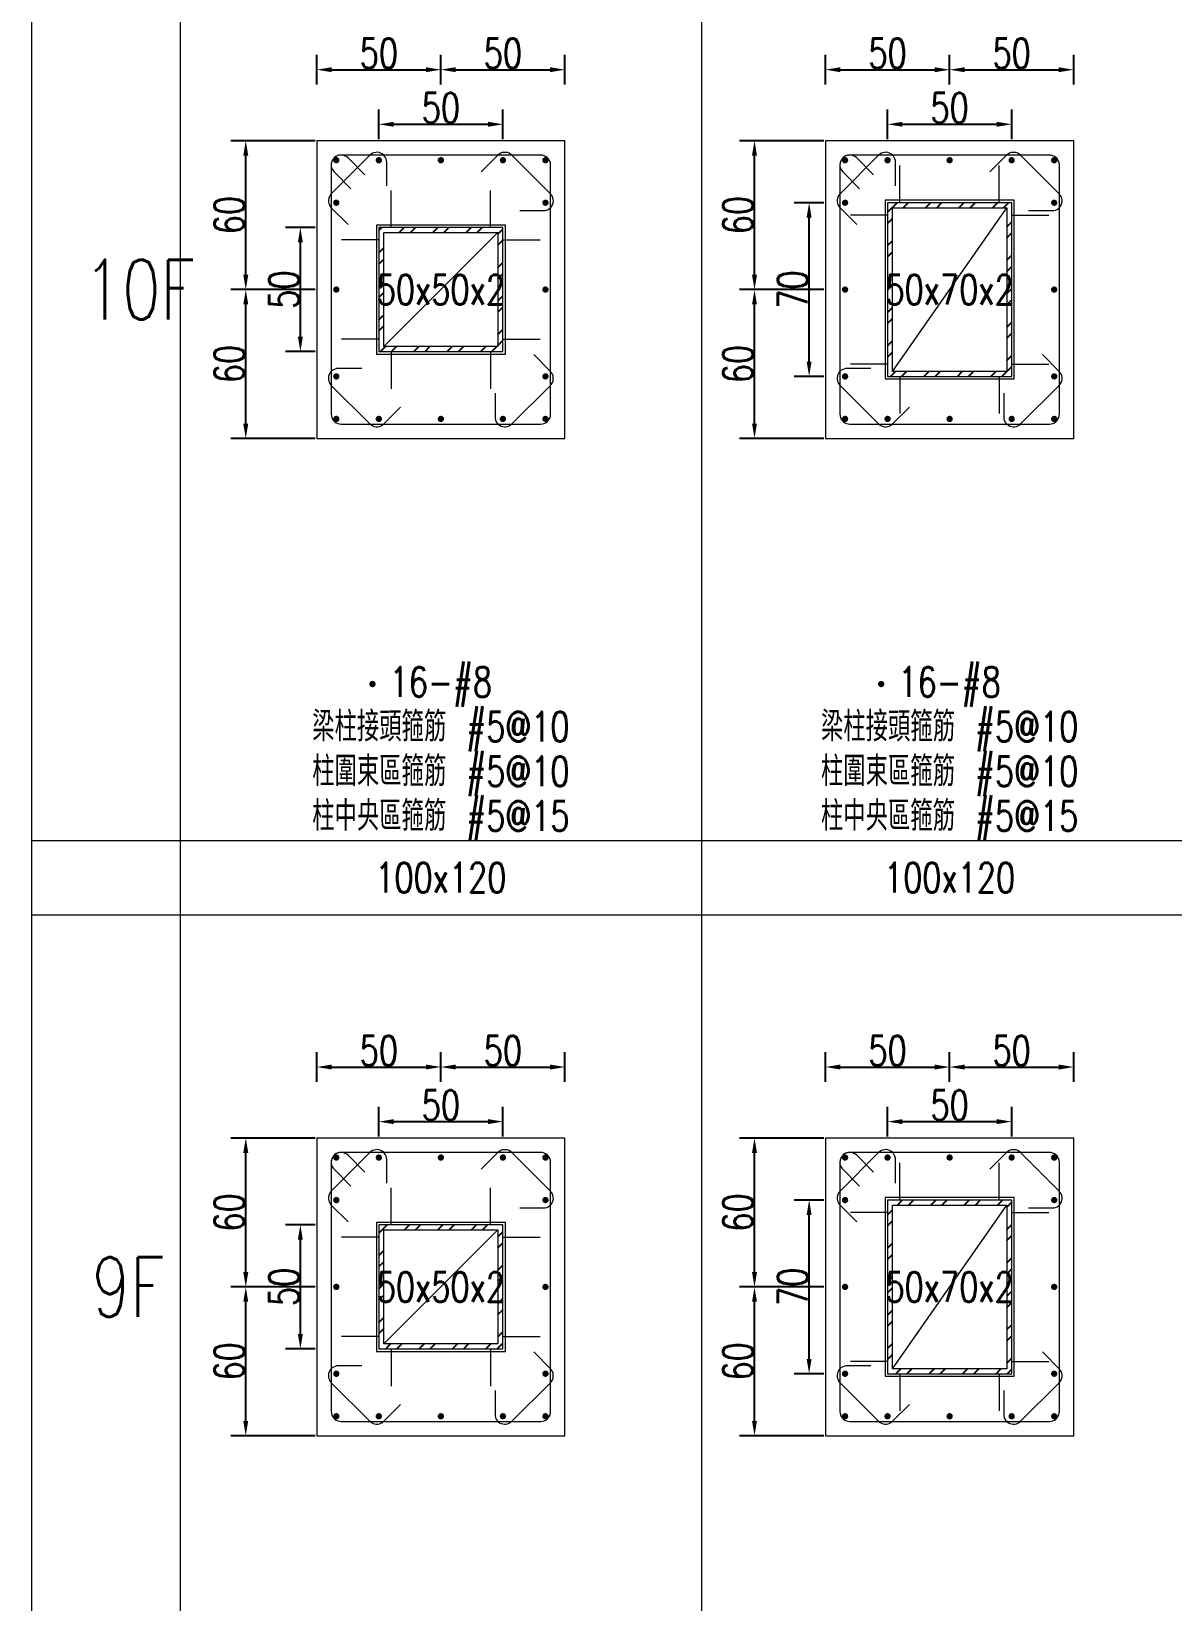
# Model space of a CAD drawing. Header units: millimetres. Extents: x 0 to 3905, y 0 to 8880.
# Drawn here: x 0 to 460, y 3341 to 3974 of the extents above; entities that cross this region are included whole.
import ezdxf
from ezdxf.enums import TextEntityAlignment as Align

# ---------------------------------------------------------------- set-up
doc = ezdxf.new("R2010")
doc.units = ezdxf.units.MM
doc.layers.get('DEFPOINTS').update_dxf_attribs({"color": 3})
for name, color, linetype in [('Hatch線', 6, 'Continuous'), ('主筋斷面', 2, 'Continuous'), ('文字-主筋根數', 7, 'Continuous'), ('文字-剪力筋 中央區', 7, 'Continuous'), ('文字-剪力筋-BC', 7, 'Continuous'), ('文字-剪力筋-圍束區', 7, 'Continuous'), ('文字-斷面尺寸', 7, 'Continuous'), ('文字-樓群名稱', 7, 'Continuous'), ('文字-輔助字', 7, 'Continuous'), ('柱斷面線', 4, 'Continuous'), ('標註字', 4, 'Continuous'), ('箍筋線', 1, 'Continuous'), ('網格線', 7, 'Continuous'), ('鋼柱', 11, 'Continuous')]:
    doc.layers.add(name, color=color, linetype=linetype)
doc.styles.add('note', font='txt.shx', dxfattribs={"width": 0.75, "height": 12})
doc.styles.add('txt', font='txt.shx', dxfattribs={"height": 0.2, "bigfont": 'chineset.shx'})
doc.dimstyles.new('RCAD_DIM', dxfattribs={"dimtxt": 12, "dimasz": 6, "dimexe": 6, "dimexo": 0.625, "dimtad": 1, "dimdec": 0, "dimdsep": 46, "dimtxsty": 'note', "dimcen": 2.5, "dimclrd": 256, "dimclre": 256, "dimclrt": 256, "dimadec": 0, "dimazin": 0, "dimtfac": 1, "dimtmove": 0, "dimatfit": 3, "dimfxl": 0, "dimtolj": 1, "dimarcsym": 0})

# ---------------------------------------------------------------- blocks, each defined once
blk = doc.blocks.new('*D66')
at = {"layer": 'DEFPOINTS', "color": 0}
for p in [(190, 3534.625), (140, 3528), (190, 3528)]:
    blk.add_point(p, dxfattribs=at)
at = {"layer": '標註字', "lineweight": -2}
for p, q in [((140, 3528.625), (140, 3540.625)), ((190, 3528.625), (190, 3540.625)), ((146, 3534.625), (184, 3534.625))]:
    blk.add_line(p, q, dxfattribs=at)
at = {"layer": '標註字'}
for points in [[(146, 3535.625), (146, 3533.625), (140, 3534.625)], [(184, 3533.625), (184, 3535.625), (190, 3534.625)]]:
    blk.add_solid(points, dxfattribs=at)
at = {"layer": '標註字', "insert": (165, 3541.25), "char_height": 12, "attachment_point": 5, "style": 'note'}
blk.add_mtext('\\A1;50', dxfattribs=at)
blk = doc.blocks.new('*D67')
at = {"layer": 'DEFPOINTS', "color": 0}
for p in [(108.375, 3493), (115, 3493), (115, 3443)]:
    blk.add_point(p, dxfattribs=at)
at = {"layer": '標註字', "lineweight": -2}
for p, q in [((114.375, 3493), (102.375, 3493)), ((108.375, 3449), (108.375, 3487)), ((114.375, 3443), (102.375, 3443))]:
    blk.add_line(p, q, dxfattribs=at)
at = {"layer": '標註字'}
for points in [[(109.375, 3487), (107.375, 3487), (108.375, 3493)], [(107.375, 3449), (109.375, 3449), (108.375, 3443)]]:
    blk.add_solid(points, dxfattribs=at)
at = {"layer": '標註字', "insert": (101.75, 3468), "char_height": 12, "attachment_point": 5, "rotation": 90, "style": 'note'}
blk.add_mtext('\\A1;50', dxfattribs=at)
blk = doc.blocks.new('*D68')
at = {"layer": 'DEFPOINTS', "color": 0}
for p in [(165, 3556.625), (115, 3550), (165, 3550)]:
    blk.add_point(p, dxfattribs=at)
at = {"layer": '標註字', "lineweight": -2}
for p, q in [((115, 3550.625), (115, 3562.625)), ((165, 3550.625), (165, 3562.625)), ((121, 3556.625), (159, 3556.625))]:
    blk.add_line(p, q, dxfattribs=at)
at = {"layer": '標註字'}
for points in [[(121, 3557.625), (121, 3555.625), (115, 3556.625)], [(159, 3555.625), (159, 3557.625), (165, 3556.625)]]:
    blk.add_solid(points, dxfattribs=at)
at = {"layer": '標註字', "insert": (140, 3563.25), "char_height": 12, "attachment_point": 5, "style": 'note'}
blk.add_mtext('\\A1;50', dxfattribs=at)
blk = doc.blocks.new('*D69')
at = {"layer": 'DEFPOINTS', "color": 0}
for p in [(215, 3556.625), (165, 3550), (215, 3550)]:
    blk.add_point(p, dxfattribs=at)
at = {"layer": '標註字', "lineweight": -2}
for p, q in [((165, 3550.625), (165, 3562.625)), ((215, 3550.625), (215, 3562.625)), ((171, 3556.625), (209, 3556.625))]:
    blk.add_line(p, q, dxfattribs=at)
at = {"layer": '標註字'}
for points in [[(171, 3557.625), (171, 3555.625), (165, 3556.625)], [(209, 3555.625), (209, 3557.625), (215, 3556.625)]]:
    blk.add_solid(points, dxfattribs=at)
at = {"layer": '標註字', "insert": (190, 3563.25), "char_height": 12, "attachment_point": 5, "style": 'note'}
blk.add_mtext('\\A1;50', dxfattribs=at)
blk = doc.blocks.new('*D70')
at = {"layer": 'DEFPOINTS', "color": 0}
for p in [(86.375, 3468), (115, 3468), (115, 3408)]:
    blk.add_point(p, dxfattribs=at)
at = {"layer": '標註字', "lineweight": -2}
for p, q in [((114.375, 3468), (80.375, 3468)), ((86.375, 3414), (86.375, 3462)), ((114.375, 3408), (80.375, 3408))]:
    blk.add_line(p, q, dxfattribs=at)
at = {"layer": '標註字'}
for points in [[(87.375, 3462), (85.375, 3462), (86.375, 3468)], [(85.375, 3414), (87.375, 3414), (86.375, 3408)]]:
    blk.add_solid(points, dxfattribs=at)
at = {"layer": '標註字', "insert": (79.75, 3438), "char_height": 12, "attachment_point": 5, "rotation": 90, "style": 'note'}
blk.add_mtext('\\A1;60', dxfattribs=at)
blk = doc.blocks.new('*D71')
at = {"layer": 'DEFPOINTS', "color": 0}
for p in [(86.375, 3528), (115, 3528), (115, 3468)]:
    blk.add_point(p, dxfattribs=at)
at = {"layer": '標註字', "lineweight": -2}
for p, q in [((114.375, 3528), (80.375, 3528)), ((86.375, 3474), (86.375, 3522)), ((114.375, 3468), (80.375, 3468))]:
    blk.add_line(p, q, dxfattribs=at)
at = {"layer": '標註字'}
for points in [[(87.375, 3522), (85.375, 3522), (86.375, 3528)], [(85.375, 3474), (87.375, 3474), (86.375, 3468)]]:
    blk.add_solid(points, dxfattribs=at)
at = {"layer": '標註字', "insert": (79.75, 3498), "char_height": 12, "attachment_point": 5, "rotation": 90, "style": 'note'}
blk.add_mtext('\\A1;60', dxfattribs=at)
blk = doc.blocks.new('Circle_Filled')
at = {"const_width": 0.5}
blk.add_lwpolyline([(-0.25, 0, 1), (0.25, 0, 1)], format="xyb", close=True, dxfattribs=at)
blk = doc.blocks.new('*D72')
at = {"layer": 'DEFPOINTS', "color": 0}
for p in [(190, 3936.625), (140, 3930), (190, 3930)]:
    blk.add_point(p, dxfattribs=at)
at = {"layer": '標註字', "lineweight": -2}
for p, q in [((140, 3930.625), (140, 3942.625)), ((190, 3930.625), (190, 3942.625)), ((146, 3936.625), (184, 3936.625))]:
    blk.add_line(p, q, dxfattribs=at)
at = {"layer": '標註字'}
for points in [[(146, 3937.625), (146, 3935.625), (140, 3936.625)], [(184, 3935.625), (184, 3937.625), (190, 3936.625)]]:
    blk.add_solid(points, dxfattribs=at)
at = {"layer": '標註字', "insert": (165, 3943.25), "char_height": 12, "attachment_point": 5, "style": 'note'}
blk.add_mtext('\\A1;50', dxfattribs=at)
blk = doc.blocks.new('*D73')
at = {"layer": 'DEFPOINTS', "color": 0}
for p in [(108.375, 3895), (115, 3895), (115, 3845)]:
    blk.add_point(p, dxfattribs=at)
at = {"layer": '標註字', "lineweight": -2}
for p, q in [((114.375, 3895), (102.375, 3895)), ((108.375, 3851), (108.375, 3889)), ((114.375, 3845), (102.375, 3845))]:
    blk.add_line(p, q, dxfattribs=at)
at = {"layer": '標註字'}
for points in [[(109.375, 3889), (107.375, 3889), (108.375, 3895)], [(107.375, 3851), (109.375, 3851), (108.375, 3845)]]:
    blk.add_solid(points, dxfattribs=at)
at = {"layer": '標註字', "insert": (101.75, 3870), "char_height": 12, "attachment_point": 5, "rotation": 90, "style": 'note'}
blk.add_mtext('\\A1;50', dxfattribs=at)
blk = doc.blocks.new('*D74')
at = {"layer": 'DEFPOINTS', "color": 0}
for p in [(165, 3958.625), (115, 3952), (165, 3952)]:
    blk.add_point(p, dxfattribs=at)
at = {"layer": '標註字', "lineweight": -2}
for p, q in [((115, 3952.625), (115, 3964.625)), ((165, 3952.625), (165, 3964.625)), ((121, 3958.625), (159, 3958.625))]:
    blk.add_line(p, q, dxfattribs=at)
at = {"layer": '標註字'}
for points in [[(121, 3959.625), (121, 3957.625), (115, 3958.625)], [(159, 3957.625), (159, 3959.625), (165, 3958.625)]]:
    blk.add_solid(points, dxfattribs=at)
at = {"layer": '標註字', "insert": (140, 3965.25), "char_height": 12, "attachment_point": 5, "style": 'note'}
blk.add_mtext('\\A1;50', dxfattribs=at)
blk = doc.blocks.new('*D75')
at = {"layer": 'DEFPOINTS', "color": 0}
for p in [(215, 3958.625), (165, 3952), (215, 3952)]:
    blk.add_point(p, dxfattribs=at)
at = {"layer": '標註字', "lineweight": -2}
for p, q in [((165, 3952.625), (165, 3964.625)), ((215, 3952.625), (215, 3964.625)), ((171, 3958.625), (209, 3958.625))]:
    blk.add_line(p, q, dxfattribs=at)
at = {"layer": '標註字'}
for points in [[(171, 3959.625), (171, 3957.625), (165, 3958.625)], [(209, 3957.625), (209, 3959.625), (215, 3958.625)]]:
    blk.add_solid(points, dxfattribs=at)
at = {"layer": '標註字', "insert": (190, 3965.25), "char_height": 12, "attachment_point": 5, "style": 'note'}
blk.add_mtext('\\A1;50', dxfattribs=at)
blk = doc.blocks.new('*D76')
at = {"layer": 'DEFPOINTS', "color": 0}
for p in [(86.375, 3870), (115, 3870), (115, 3810)]:
    blk.add_point(p, dxfattribs=at)
at = {"layer": '標註字', "lineweight": -2}
for p, q in [((114.375, 3870), (80.375, 3870)), ((86.375, 3816), (86.375, 3864)), ((114.375, 3810), (80.375, 3810))]:
    blk.add_line(p, q, dxfattribs=at)
at = {"layer": '標註字'}
for points in [[(87.375, 3864), (85.375, 3864), (86.375, 3870)], [(85.375, 3816), (87.375, 3816), (86.375, 3810)]]:
    blk.add_solid(points, dxfattribs=at)
at = {"layer": '標註字', "insert": (79.75, 3840), "char_height": 12, "attachment_point": 5, "rotation": 90, "style": 'note'}
blk.add_mtext('\\A1;60', dxfattribs=at)
blk = doc.blocks.new('*D77')
at = {"layer": 'DEFPOINTS', "color": 0}
for p in [(86.375, 3930), (115, 3930), (115, 3870)]:
    blk.add_point(p, dxfattribs=at)
at = {"layer": '標註字', "lineweight": -2}
for p, q in [((114.375, 3930), (80.375, 3930)), ((86.375, 3876), (86.375, 3924)), ((114.375, 3870), (80.375, 3870))]:
    blk.add_line(p, q, dxfattribs=at)
at = {"layer": '標註字'}
for points in [[(87.375, 3924), (85.375, 3924), (86.375, 3930)], [(85.375, 3876), (87.375, 3876), (86.375, 3870)]]:
    blk.add_solid(points, dxfattribs=at)
at = {"layer": '標註字', "insert": (79.75, 3900), "char_height": 12, "attachment_point": 5, "rotation": 90, "style": 'note'}
blk.add_mtext('\\A1;60', dxfattribs=at)
blk = doc.blocks.new('*D198')
at = {"layer": 'DEFPOINTS', "color": 0}
for p in [(395, 3534.625), (345, 3528), (395, 3528)]:
    blk.add_point(p, dxfattribs=at)
at = {"layer": '標註字', "lineweight": -2}
for p, q in [((345, 3528.625), (345, 3540.625)), ((395, 3528.625), (395, 3540.625)), ((351, 3534.625), (389, 3534.625))]:
    blk.add_line(p, q, dxfattribs=at)
at = {"layer": '標註字'}
for points in [[(351, 3535.625), (351, 3533.625), (345, 3534.625)], [(389, 3533.625), (389, 3535.625), (395, 3534.625)]]:
    blk.add_solid(points, dxfattribs=at)
at = {"layer": '標註字', "insert": (370, 3541.25), "char_height": 12, "attachment_point": 5, "style": 'note'}
blk.add_mtext('\\A1;50', dxfattribs=at)
blk = doc.blocks.new('*D199')
at = {"layer": 'DEFPOINTS', "color": 0}
for p in [(313.375, 3503), (320, 3503), (320, 3433)]:
    blk.add_point(p, dxfattribs=at)
at = {"layer": '標註字', "lineweight": -2}
for p, q in [((319.375, 3503), (307.375, 3503)), ((313.375, 3439), (313.375, 3497)), ((319.375, 3433), (307.375, 3433))]:
    blk.add_line(p, q, dxfattribs=at)
at = {"layer": '標註字'}
for points in [[(314.375, 3497), (312.375, 3497), (313.375, 3503)], [(312.375, 3439), (314.375, 3439), (313.375, 3433)]]:
    blk.add_solid(points, dxfattribs=at)
at = {"layer": '標註字', "insert": (306.75, 3468), "char_height": 12, "attachment_point": 5, "rotation": 90, "style": 'note'}
blk.add_mtext('\\A1;70', dxfattribs=at)
blk = doc.blocks.new('*D200')
at = {"layer": 'DEFPOINTS', "color": 0}
for p in [(370, 3556.625), (320, 3550), (370, 3550)]:
    blk.add_point(p, dxfattribs=at)
at = {"layer": '標註字', "lineweight": -2}
for p, q in [((320, 3550.625), (320, 3562.625)), ((370, 3550.625), (370, 3562.625)), ((326, 3556.625), (364, 3556.625))]:
    blk.add_line(p, q, dxfattribs=at)
at = {"layer": '標註字'}
for points in [[(326, 3557.625), (326, 3555.625), (320, 3556.625)], [(364, 3555.625), (364, 3557.625), (370, 3556.625)]]:
    blk.add_solid(points, dxfattribs=at)
at = {"layer": '標註字', "insert": (345, 3563.25), "char_height": 12, "attachment_point": 5, "style": 'note'}
blk.add_mtext('\\A1;50', dxfattribs=at)
blk = doc.blocks.new('*D201')
at = {"layer": 'DEFPOINTS', "color": 0}
for p in [(420, 3556.625), (370, 3550), (420, 3550)]:
    blk.add_point(p, dxfattribs=at)
at = {"layer": '標註字', "lineweight": -2}
for p, q in [((370, 3550.625), (370, 3562.625)), ((420, 3550.625), (420, 3562.625)), ((376, 3556.625), (414, 3556.625))]:
    blk.add_line(p, q, dxfattribs=at)
at = {"layer": '標註字'}
for points in [[(376, 3557.625), (376, 3555.625), (370, 3556.625)], [(414, 3555.625), (414, 3557.625), (420, 3556.625)]]:
    blk.add_solid(points, dxfattribs=at)
at = {"layer": '標註字', "insert": (395, 3563.25), "char_height": 12, "attachment_point": 5, "style": 'note'}
blk.add_mtext('\\A1;50', dxfattribs=at)
blk = doc.blocks.new('*D202')
at = {"layer": 'DEFPOINTS', "color": 0}
for p in [(291.375, 3468), (320, 3468), (320, 3408)]:
    blk.add_point(p, dxfattribs=at)
at = {"layer": '標註字', "lineweight": -2}
for p, q in [((319.375, 3468), (285.375, 3468)), ((291.375, 3414), (291.375, 3462)), ((319.375, 3408), (285.375, 3408))]:
    blk.add_line(p, q, dxfattribs=at)
at = {"layer": '標註字'}
for points in [[(292.375, 3462), (290.375, 3462), (291.375, 3468)], [(290.375, 3414), (292.375, 3414), (291.375, 3408)]]:
    blk.add_solid(points, dxfattribs=at)
at = {"layer": '標註字', "insert": (284.75, 3438), "char_height": 12, "attachment_point": 5, "rotation": 90, "style": 'note'}
blk.add_mtext('\\A1;60', dxfattribs=at)
blk = doc.blocks.new('*D203')
at = {"layer": 'DEFPOINTS', "color": 0}
for p in [(291.375, 3528), (320, 3528), (320, 3468)]:
    blk.add_point(p, dxfattribs=at)
at = {"layer": '標註字', "lineweight": -2}
for p, q in [((319.375, 3528), (285.375, 3528)), ((291.375, 3474), (291.375, 3522)), ((319.375, 3468), (285.375, 3468))]:
    blk.add_line(p, q, dxfattribs=at)
at = {"layer": '標註字'}
for points in [[(292.375, 3522), (290.375, 3522), (291.375, 3528)], [(290.375, 3474), (292.375, 3474), (291.375, 3468)]]:
    blk.add_solid(points, dxfattribs=at)
at = {"layer": '標註字', "insert": (284.75, 3498), "char_height": 12, "attachment_point": 5, "rotation": 90, "style": 'note'}
blk.add_mtext('\\A1;60', dxfattribs=at)
blk = doc.blocks.new('*D204')
at = {"layer": 'DEFPOINTS', "color": 0}
for p in [(395, 3936.625), (345, 3930), (395, 3930)]:
    blk.add_point(p, dxfattribs=at)
at = {"layer": '標註字', "lineweight": -2}
for p, q in [((345, 3930.625), (345, 3942.625)), ((395, 3930.625), (395, 3942.625)), ((351, 3936.625), (389, 3936.625))]:
    blk.add_line(p, q, dxfattribs=at)
at = {"layer": '標註字'}
for points in [[(351, 3937.625), (351, 3935.625), (345, 3936.625)], [(389, 3935.625), (389, 3937.625), (395, 3936.625)]]:
    blk.add_solid(points, dxfattribs=at)
at = {"layer": '標註字', "insert": (370, 3943.25), "char_height": 12, "attachment_point": 5, "style": 'note'}
blk.add_mtext('\\A1;50', dxfattribs=at)
blk = doc.blocks.new('*D205')
at = {"layer": 'DEFPOINTS', "color": 0}
for p in [(313.375, 3905), (320, 3905), (320, 3835)]:
    blk.add_point(p, dxfattribs=at)
at = {"layer": '標註字', "lineweight": -2}
for p, q in [((319.375, 3905), (307.375, 3905)), ((313.375, 3841), (313.375, 3899)), ((319.375, 3835), (307.375, 3835))]:
    blk.add_line(p, q, dxfattribs=at)
at = {"layer": '標註字'}
for points in [[(314.375, 3899), (312.375, 3899), (313.375, 3905)], [(312.375, 3841), (314.375, 3841), (313.375, 3835)]]:
    blk.add_solid(points, dxfattribs=at)
at = {"layer": '標註字', "insert": (306.75, 3870), "char_height": 12, "attachment_point": 5, "rotation": 90, "style": 'note'}
blk.add_mtext('\\A1;70', dxfattribs=at)
blk = doc.blocks.new('*D206')
at = {"layer": 'DEFPOINTS', "color": 0}
for p in [(370, 3958.625), (320, 3952), (370, 3952)]:
    blk.add_point(p, dxfattribs=at)
at = {"layer": '標註字', "lineweight": -2}
for p, q in [((320, 3952.625), (320, 3964.625)), ((370, 3952.625), (370, 3964.625)), ((326, 3958.625), (364, 3958.625))]:
    blk.add_line(p, q, dxfattribs=at)
at = {"layer": '標註字'}
for points in [[(326, 3959.625), (326, 3957.625), (320, 3958.625)], [(364, 3957.625), (364, 3959.625), (370, 3958.625)]]:
    blk.add_solid(points, dxfattribs=at)
at = {"layer": '標註字', "insert": (345, 3965.25), "char_height": 12, "attachment_point": 5, "style": 'note'}
blk.add_mtext('\\A1;50', dxfattribs=at)
blk = doc.blocks.new('*D207')
at = {"layer": 'DEFPOINTS', "color": 0}
for p in [(420, 3958.625), (370, 3952), (420, 3952)]:
    blk.add_point(p, dxfattribs=at)
at = {"layer": '標註字', "lineweight": -2}
for p, q in [((370, 3952.625), (370, 3964.625)), ((420, 3952.625), (420, 3964.625)), ((376, 3958.625), (414, 3958.625))]:
    blk.add_line(p, q, dxfattribs=at)
at = {"layer": '標註字'}
for points in [[(376, 3959.625), (376, 3957.625), (370, 3958.625)], [(414, 3957.625), (414, 3959.625), (420, 3958.625)]]:
    blk.add_solid(points, dxfattribs=at)
at = {"layer": '標註字', "insert": (395, 3965.25), "char_height": 12, "attachment_point": 5, "style": 'note'}
blk.add_mtext('\\A1;50', dxfattribs=at)
blk = doc.blocks.new('*D208')
at = {"layer": 'DEFPOINTS', "color": 0}
for p in [(291.375, 3870), (320, 3870), (320, 3810)]:
    blk.add_point(p, dxfattribs=at)
at = {"layer": '標註字', "lineweight": -2}
for p, q in [((319.375, 3870), (285.375, 3870)), ((291.375, 3816), (291.375, 3864)), ((319.375, 3810), (285.375, 3810))]:
    blk.add_line(p, q, dxfattribs=at)
at = {"layer": '標註字'}
for points in [[(292.375, 3864), (290.375, 3864), (291.375, 3870)], [(290.375, 3816), (292.375, 3816), (291.375, 3810)]]:
    blk.add_solid(points, dxfattribs=at)
at = {"layer": '標註字', "insert": (284.75, 3840), "char_height": 12, "attachment_point": 5, "rotation": 90, "style": 'note'}
blk.add_mtext('\\A1;60', dxfattribs=at)
blk = doc.blocks.new('*D209')
at = {"layer": 'DEFPOINTS', "color": 0}
for p in [(291.375, 3930), (320, 3930), (320, 3870)]:
    blk.add_point(p, dxfattribs=at)
at = {"layer": '標註字', "lineweight": -2}
for p, q in [((319.375, 3930), (285.375, 3930)), ((291.375, 3876), (291.375, 3924)), ((319.375, 3870), (285.375, 3870))]:
    blk.add_line(p, q, dxfattribs=at)
at = {"layer": '標註字'}
for points in [[(292.375, 3924), (290.375, 3924), (291.375, 3930)], [(290.375, 3876), (292.375, 3876), (291.375, 3870)]]:
    blk.add_solid(points, dxfattribs=at)
at = {"layer": '標註字', "insert": (284.75, 3900), "char_height": 12, "attachment_point": 5, "rotation": 90, "style": 'note'}
blk.add_mtext('\\A1;60', dxfattribs=at)

msp = doc.modelspace()

# ---------------------------------------------------------------- hatches: boundary and pattern name
at = {"layer": 'Hatch線'}
h = msp.add_hatch(dxfattribs=at)
h.set_pattern_fill('ANSI32', color=256, style=0)
h.paths.add_polyline_path([(345, 3835), (395, 3835), (395, 3905), (345, 3905)], flags=17)
h.paths.add_polyline_path([(347, 3837), (347, 3903), (393, 3903), (393, 3837)])
h = msp.add_hatch(dxfattribs=at)
h.set_pattern_fill('ANSI32', color=256, style=0)
h.paths.add_polyline_path([(140, 3845), (190, 3845), (190, 3895), (140, 3895)], flags=17)
h.paths.add_polyline_path([(142, 3847), (142, 3893), (188, 3893), (188, 3847)])
h = msp.add_hatch(dxfattribs=at)
h.set_pattern_fill('ANSI32', color=256, style=0)
h.paths.add_polyline_path([(345, 3433), (395, 3433), (395, 3503), (345, 3503)], flags=17)
h.paths.add_polyline_path([(347, 3435), (347, 3501), (393, 3501), (393, 3435)])
h = msp.add_hatch(dxfattribs=at)
h.set_pattern_fill('ANSI32', color=256, style=0)
h.paths.add_polyline_path([(140, 3443), (190, 3443), (190, 3493), (140, 3493)], flags=17)
h.paths.add_polyline_path([(142, 3445), (142, 3491), (188, 3491), (188, 3445)])

# ---------------------------------------------------------------- linework, layer by layer
at = {"layer": 'DEFPOINTS', "lineweight": 5}
for points in [[(350, 3905), (350, 3920)], [(390, 3905), (390, 3920)], [(145, 3895), (145, 3910)], [(185, 3895), (185, 3910)], [(345, 3834), (396, 3834), (396, 3906), (344, 3906), (344, 3834), (345, 3834)], [(345, 3900), (330, 3900)], [(347, 3837), (393, 3903)], [(395, 3900), (410, 3900)], [(140, 3844), (191, 3844), (191, 3896), (139, 3896), (139, 3844), (140, 3844)], [(142, 3847), (188, 3893)], [(140, 3890), (125, 3890)], [(190, 3890), (205, 3890)], [(140, 3850), (125, 3850)], [(190, 3850), (205, 3850)], [(145, 3845), (145, 3830)], [(185, 3845), (185, 3830)], [(345, 3840), (330, 3840)], [(395, 3840), (410, 3840)], [(350, 3835), (350, 3820)], [(390, 3835), (390, 3820)], [(350, 3503), (350, 3518)], [(390, 3503), (390, 3518)], [(145, 3493), (145, 3508)], [(185, 3493), (185, 3508)], [(345, 3432), (396, 3432), (396, 3504), (344, 3504), (344, 3432), (345, 3432)], [(347, 3435), (393, 3501)], [(140, 3442), (191, 3442), (191, 3494), (139, 3494), (139, 3442), (140, 3442)], [(345, 3498), (330, 3498)], [(395, 3498), (410, 3498)], [(140, 3488), (125, 3488)], [(142, 3445), (188, 3491)], [(190, 3488), (205, 3488)], [(140, 3448), (125, 3448)], [(145, 3443), (145, 3428)], [(185, 3443), (185, 3428)], [(190, 3448), (205, 3448)], [(345, 3438), (330, 3438)], [(395, 3438), (410, 3438)], [(350, 3433), (350, 3418)], [(390, 3433), (390, 3418)]]:
    msp.add_lwpolyline(points, dxfattribs=at)
at = {"layer": '柱斷面線', "lineweight": 5}
for points in [[(115, 3810), (215, 3810), (215, 3930), (115, 3930), (115, 3810)], [(320, 3810), (420, 3810), (420, 3930), (320, 3930), (320, 3810)], [(115, 3408), (215, 3408), (215, 3528), (115, 3528), (115, 3408)], [(320, 3408), (420, 3408), (420, 3528), (320, 3528), (320, 3408)]]:
    msp.add_lwpolyline(points, dxfattribs=at)
at = {"layer": '箍筋線', "lineweight": 5}
for points in [[(143.19, 3911.81), (143.19, 3921.35), (143.13, 3922.02), (142.96, 3922.66), (142.69, 3923.27), (142.32, 3923.83), (141.86, 3924.32), (141.33, 3924.72), (140.73, 3925.02), (140.1, 3925.23), (139.43, 3925.32), (138.77, 3925.3), (138.11, 3925.17), (137.49, 3924.93), (136.91, 3924.59), (136.4, 3924.16), (120.84, 3908.6), (120.39, 3908.07), (120.05, 3907.47), (119.81, 3906.82), (119.69, 3906.13), (119.69, 3905.44), (119.81, 3904.76), (120.05, 3904.11), (120.39, 3903.51), (120.84, 3902.98), (127.58, 3896.23)], [(134.33, 3916.29), (127.58, 3923.04), (127.07, 3923.47), (126.49, 3923.81), (125.87, 3924.05), (125.22, 3924.18), (124.55, 3924.2), (123.89, 3924.11), (123.25, 3923.9), (122.66, 3923.6), (122.12, 3923.19), (121.66, 3922.71), (121.29, 3922.15), (121.02, 3921.54), (120.85, 3920.9), (120.79, 3920.23), (120.79, 3819.77), (120.86, 3819.08), (121.03, 3818.41), (121.33, 3817.78), (121.72, 3817.21), (122.21, 3816.72), (122.78, 3816.33), (123.41, 3816.03), (124.08, 3815.86), (124.77, 3815.79), (205.23, 3815.79), (205.92, 3815.86), (206.59, 3816.03), (207.22, 3816.33), (207.79, 3816.72), (208.28, 3817.21), (208.67, 3817.78), (208.97, 3818.41), (209.14, 3819.08), (209.21, 3819.77), (209.21, 3920.23), (209.14, 3920.92), (208.97, 3921.59), (208.67, 3922.22), (208.28, 3922.79), (207.79, 3923.28), (207.22, 3923.67), (206.59, 3923.97), (205.92, 3924.14), (205.23, 3924.21), (124.77, 3924.21), (124.1, 3924.15), (123.46, 3923.98), (122.85, 3923.71), (122.29, 3923.34), (121.81, 3922.88), (121.4, 3922.34), (121.1, 3921.75), (120.89, 3921.11), (120.8, 3920.45), (120.82, 3919.78), (120.95, 3919.13), (121.19, 3918.51), (121.53, 3917.93), (121.96, 3917.42), (128.71, 3910.67)], [(196.81, 3901.81), (206.35, 3901.81), (207.02, 3901.87), (207.66, 3902.04), (208.27, 3902.31), (208.83, 3902.68), (209.32, 3903.14), (209.72, 3903.67), (210.02, 3904.27), (210.23, 3904.9), (210.32, 3905.57), (210.3, 3906.23), (210.17, 3906.89), (209.93, 3907.51), (209.59, 3908.09), (209.16, 3908.6), (193.6, 3924.16), (193.07, 3924.61), (192.47, 3924.95), (191.82, 3925.19), (191.13, 3925.31), (190.44, 3925.31), (189.76, 3925.19), (189.11, 3924.95), (188.51, 3924.61), (187.98, 3924.16), (181.23, 3917.42)], [(348.19, 3911.81), (348.19, 3921.35), (348.13, 3922.02), (347.96, 3922.66), (347.69, 3923.27), (347.32, 3923.83), (346.86, 3924.32), (346.33, 3924.72), (345.73, 3925.02), (345.1, 3925.23), (344.43, 3925.32), (343.77, 3925.3), (343.11, 3925.17), (342.49, 3924.93), (341.91, 3924.59), (341.4, 3924.16), (325.84, 3908.6), (325.39, 3908.07), (325.05, 3907.47), (324.81, 3906.82), (324.69, 3906.13), (324.69, 3905.44), (324.81, 3904.76), (325.05, 3904.11), (325.39, 3903.51), (325.84, 3902.98), (332.58, 3896.23)], [(339.33, 3916.29), (332.58, 3923.04), (332.07, 3923.47), (331.49, 3923.81), (330.87, 3924.05), (330.22, 3924.18), (329.55, 3924.2), (328.89, 3924.11), (328.25, 3923.9), (327.66, 3923.6), (327.12, 3923.19), (326.66, 3922.71), (326.29, 3922.15), (326.02, 3921.54), (325.85, 3920.9), (325.79, 3920.23), (325.79, 3819.77), (325.86, 3819.08), (326.03, 3818.41), (326.33, 3817.78), (326.72, 3817.21), (327.21, 3816.72), (327.78, 3816.33), (328.41, 3816.03), (329.08, 3815.86), (329.77, 3815.79), (410.23, 3815.79), (410.92, 3815.86), (411.59, 3816.03), (412.22, 3816.33), (412.79, 3816.72), (413.28, 3817.21), (413.67, 3817.78), (413.97, 3818.41), (414.14, 3819.08), (414.21, 3819.77), (414.21, 3920.23), (414.14, 3920.92), (413.97, 3921.59), (413.67, 3922.22), (413.28, 3922.79), (412.79, 3923.28), (412.22, 3923.67), (411.59, 3923.97), (410.92, 3924.14), (410.23, 3924.21), (329.77, 3924.21), (329.1, 3924.15), (328.46, 3923.98), (327.85, 3923.71), (327.29, 3923.34), (326.81, 3922.88), (326.4, 3922.34), (326.1, 3921.75), (325.89, 3921.11), (325.8, 3920.45), (325.82, 3919.78), (325.95, 3919.13), (326.19, 3918.51), (326.53, 3917.93), (326.96, 3917.42), (333.71, 3910.67)], [(401.81, 3901.81), (411.35, 3901.81), (412.02, 3901.87), (412.66, 3902.04), (413.27, 3902.31), (413.83, 3902.68), (414.32, 3903.14), (414.72, 3903.67), (415.02, 3904.27), (415.23, 3904.9), (415.32, 3905.57), (415.3, 3906.23), (415.17, 3906.89), (414.93, 3907.51), (414.59, 3908.09), (414.16, 3908.6), (398.6, 3924.16), (398.07, 3924.61), (397.47, 3924.95), (396.82, 3925.19), (396.13, 3925.31), (395.44, 3925.31), (394.76, 3925.19), (394.11, 3924.95), (393.51, 3924.61), (392.98, 3924.16), (386.23, 3917.42)], [(186.81, 3828.19), (186.81, 3818.65), (186.87, 3817.98), (187.04, 3817.34), (187.31, 3816.73), (187.68, 3816.17), (188.14, 3815.68), (188.67, 3815.28), (189.27, 3814.98), (189.9, 3814.77), (190.57, 3814.68), (191.23, 3814.7), (191.89, 3814.83), (192.51, 3815.07), (193.09, 3815.41), (193.6, 3815.84), (209.16, 3831.4), (209.61, 3831.93), (209.95, 3832.53), (210.19, 3833.18), (210.31, 3833.87), (210.31, 3834.56), (210.19, 3835.24), (209.95, 3835.89), (209.61, 3836.49), (209.16, 3837.02), (202.42, 3843.77)], [(391.81, 3828.19), (391.81, 3818.65), (391.87, 3817.98), (392.04, 3817.34), (392.31, 3816.73), (392.68, 3816.17), (393.14, 3815.68), (393.67, 3815.28), (394.27, 3814.98), (394.9, 3814.77), (395.57, 3814.68), (396.23, 3814.7), (396.89, 3814.83), (397.51, 3815.07), (398.09, 3815.41), (398.6, 3815.84), (414.16, 3831.4), (414.61, 3831.93), (414.95, 3832.53), (415.19, 3833.18), (415.31, 3833.87), (415.31, 3834.56), (415.19, 3835.24), (414.95, 3835.89), (414.61, 3836.49), (414.16, 3837.02), (407.42, 3843.77)], [(133.19, 3838.19), (123.65, 3838.19), (122.98, 3838.13), (122.34, 3837.96), (121.73, 3837.69), (121.17, 3837.32), (120.68, 3836.86), (120.28, 3836.33), (119.98, 3835.73), (119.77, 3835.1), (119.68, 3834.43), (119.7, 3833.77), (119.83, 3833.11), (120.07, 3832.49), (120.41, 3831.91), (120.84, 3831.4), (136.4, 3815.84), (136.93, 3815.39), (137.53, 3815.05), (138.18, 3814.81), (138.87, 3814.69), (139.56, 3814.69), (140.24, 3814.81), (140.89, 3815.05), (141.49, 3815.39), (142.02, 3815.84), (148.77, 3822.58)], [(338.19, 3838.19), (328.65, 3838.19), (327.98, 3838.13), (327.34, 3837.96), (326.73, 3837.69), (326.17, 3837.32), (325.68, 3836.86), (325.28, 3836.33), (324.98, 3835.73), (324.77, 3835.1), (324.68, 3834.43), (324.7, 3833.77), (324.83, 3833.11), (325.07, 3832.49), (325.41, 3831.91), (325.84, 3831.4), (341.4, 3815.84), (341.93, 3815.39), (342.53, 3815.05), (343.18, 3814.81), (343.87, 3814.69), (344.56, 3814.69), (345.24, 3814.81), (345.89, 3815.05), (346.49, 3815.39), (347.02, 3815.84), (353.77, 3822.58)], [(143.19, 3509.81), (143.19, 3519.35), (143.13, 3520.02), (142.96, 3520.66), (142.69, 3521.27), (142.32, 3521.83), (141.86, 3522.32), (141.33, 3522.72), (140.73, 3523.02), (140.1, 3523.23), (139.43, 3523.32), (138.77, 3523.3), (138.11, 3523.17), (137.49, 3522.93), (136.91, 3522.59), (136.4, 3522.16), (120.84, 3506.6), (120.39, 3506.07), (120.05, 3505.47), (119.81, 3504.82), (119.69, 3504.13), (119.69, 3503.44), (119.81, 3502.76), (120.05, 3502.11), (120.39, 3501.51), (120.84, 3500.98), (127.58, 3494.23)], [(134.33, 3514.29), (127.58, 3521.04), (127.07, 3521.47), (126.49, 3521.81), (125.87, 3522.05), (125.22, 3522.18), (124.55, 3522.2), (123.89, 3522.11), (123.25, 3521.9), (122.66, 3521.6), (122.12, 3521.19), (121.66, 3520.71), (121.29, 3520.15), (121.02, 3519.54), (120.85, 3518.9), (120.79, 3518.23), (120.79, 3417.77), (120.86, 3417.08), (121.03, 3416.41), (121.33, 3415.78), (121.72, 3415.21), (122.21, 3414.72), (122.78, 3414.33), (123.41, 3414.03), (124.08, 3413.86), (124.77, 3413.79), (205.23, 3413.79), (205.92, 3413.86), (206.59, 3414.03), (207.22, 3414.33), (207.79, 3414.72), (208.28, 3415.21), (208.67, 3415.78), (208.97, 3416.41), (209.14, 3417.08), (209.21, 3417.77), (209.21, 3518.23), (209.14, 3518.92), (208.97, 3519.59), (208.67, 3520.22), (208.28, 3520.79), (207.79, 3521.28), (207.22, 3521.67), (206.59, 3521.97), (205.92, 3522.14), (205.23, 3522.21), (124.77, 3522.21), (124.1, 3522.15), (123.46, 3521.98), (122.85, 3521.71), (122.29, 3521.34), (121.81, 3520.88), (121.4, 3520.34), (121.1, 3519.75), (120.89, 3519.11), (120.8, 3518.45), (120.82, 3517.78), (120.95, 3517.13), (121.19, 3516.51), (121.53, 3515.93), (121.96, 3515.42), (128.71, 3508.67)], [(196.81, 3499.81), (206.35, 3499.81), (207.02, 3499.87), (207.66, 3500.04), (208.27, 3500.31), (208.83, 3500.68), (209.32, 3501.14), (209.72, 3501.67), (210.02, 3502.27), (210.23, 3502.9), (210.32, 3503.57), (210.3, 3504.23), (210.17, 3504.89), (209.93, 3505.51), (209.59, 3506.09), (209.16, 3506.6), (193.6, 3522.16), (193.07, 3522.61), (192.47, 3522.95), (191.82, 3523.19), (191.13, 3523.31), (190.44, 3523.31), (189.76, 3523.19), (189.11, 3522.95), (188.51, 3522.61), (187.98, 3522.16), (181.23, 3515.42)], [(348.19, 3509.81), (348.19, 3519.35), (348.13, 3520.02), (347.96, 3520.66), (347.69, 3521.27), (347.32, 3521.83), (346.86, 3522.32), (346.33, 3522.72), (345.73, 3523.02), (345.1, 3523.23), (344.43, 3523.32), (343.77, 3523.3), (343.11, 3523.17), (342.49, 3522.93), (341.91, 3522.59), (341.4, 3522.16), (325.84, 3506.6), (325.39, 3506.07), (325.05, 3505.47), (324.81, 3504.82), (324.69, 3504.13), (324.69, 3503.44), (324.81, 3502.76), (325.05, 3502.11), (325.39, 3501.51), (325.84, 3500.98), (332.58, 3494.23)], [(339.33, 3514.29), (332.58, 3521.04), (332.07, 3521.47), (331.49, 3521.81), (330.87, 3522.05), (330.22, 3522.18), (329.55, 3522.2), (328.89, 3522.11), (328.25, 3521.9), (327.66, 3521.6), (327.12, 3521.19), (326.66, 3520.71), (326.29, 3520.15), (326.02, 3519.54), (325.85, 3518.9), (325.79, 3518.23), (325.79, 3417.77), (325.86, 3417.08), (326.03, 3416.41), (326.33, 3415.78), (326.72, 3415.21), (327.21, 3414.72), (327.78, 3414.33), (328.41, 3414.03), (329.08, 3413.86), (329.77, 3413.79), (410.23, 3413.79), (410.92, 3413.86), (411.59, 3414.03), (412.22, 3414.33), (412.79, 3414.72), (413.28, 3415.21), (413.67, 3415.78), (413.97, 3416.41), (414.14, 3417.08), (414.21, 3417.77), (414.21, 3518.23), (414.14, 3518.92), (413.97, 3519.59), (413.67, 3520.22), (413.28, 3520.79), (412.79, 3521.28), (412.22, 3521.67), (411.59, 3521.97), (410.92, 3522.14), (410.23, 3522.21), (329.77, 3522.21), (329.1, 3522.15), (328.46, 3521.98), (327.85, 3521.71), (327.29, 3521.34), (326.81, 3520.88), (326.4, 3520.34), (326.1, 3519.75), (325.89, 3519.11), (325.8, 3518.45), (325.82, 3517.78), (325.95, 3517.13), (326.19, 3516.51), (326.53, 3515.93), (326.96, 3515.42), (333.71, 3508.67)], [(401.81, 3499.81), (411.35, 3499.81), (412.02, 3499.87), (412.66, 3500.04), (413.27, 3500.31), (413.83, 3500.68), (414.32, 3501.14), (414.72, 3501.67), (415.02, 3502.27), (415.23, 3502.9), (415.32, 3503.57), (415.3, 3504.23), (415.17, 3504.89), (414.93, 3505.51), (414.59, 3506.09), (414.16, 3506.6), (398.6, 3522.16), (398.07, 3522.61), (397.47, 3522.95), (396.82, 3523.19), (396.13, 3523.31), (395.44, 3523.31), (394.76, 3523.19), (394.11, 3522.95), (393.51, 3522.61), (392.98, 3522.16), (386.23, 3515.42)], [(186.81, 3426.19), (186.81, 3416.65), (186.87, 3415.98), (187.04, 3415.34), (187.31, 3414.73), (187.68, 3414.17), (188.14, 3413.68), (188.67, 3413.28), (189.27, 3412.98), (189.9, 3412.77), (190.57, 3412.68), (191.23, 3412.7), (191.89, 3412.83), (192.51, 3413.07), (193.09, 3413.41), (193.6, 3413.84), (209.16, 3429.4), (209.61, 3429.93), (209.95, 3430.53), (210.19, 3431.18), (210.31, 3431.87), (210.31, 3432.56), (210.19, 3433.24), (209.95, 3433.89), (209.61, 3434.49), (209.16, 3435.02), (202.42, 3441.77)], [(391.81, 3426.19), (391.81, 3416.65), (391.87, 3415.98), (392.04, 3415.34), (392.31, 3414.73), (392.68, 3414.17), (393.14, 3413.68), (393.67, 3413.28), (394.27, 3412.98), (394.9, 3412.77), (395.57, 3412.68), (396.23, 3412.7), (396.89, 3412.83), (397.51, 3413.07), (398.09, 3413.41), (398.6, 3413.84), (414.16, 3429.4), (414.61, 3429.93), (414.95, 3430.53), (415.19, 3431.18), (415.31, 3431.87), (415.31, 3432.56), (415.19, 3433.24), (414.95, 3433.89), (414.61, 3434.49), (414.16, 3435.02), (407.42, 3441.77)], [(133.19, 3436.19), (123.65, 3436.19), (122.98, 3436.13), (122.34, 3435.96), (121.73, 3435.69), (121.17, 3435.32), (120.68, 3434.86), (120.28, 3434.33), (119.98, 3433.73), (119.77, 3433.1), (119.68, 3432.43), (119.7, 3431.77), (119.83, 3431.11), (120.07, 3430.49), (120.41, 3429.91), (120.84, 3429.4), (136.4, 3413.84), (136.93, 3413.39), (137.53, 3413.05), (138.18, 3412.81), (138.87, 3412.69), (139.56, 3412.69), (140.24, 3412.81), (140.89, 3413.05), (141.49, 3413.39), (142.02, 3413.84), (148.77, 3420.58)], [(338.19, 3436.19), (328.65, 3436.19), (327.98, 3436.13), (327.34, 3435.96), (326.73, 3435.69), (326.17, 3435.32), (325.68, 3434.86), (325.28, 3434.33), (324.98, 3433.73), (324.77, 3433.1), (324.68, 3432.43), (324.7, 3431.77), (324.83, 3431.11), (325.07, 3430.49), (325.41, 3429.91), (325.84, 3429.4), (341.4, 3413.84), (341.93, 3413.39), (342.53, 3413.05), (343.18, 3412.81), (343.87, 3412.69), (344.56, 3412.69), (345.24, 3412.81), (345.89, 3413.05), (346.49, 3413.39), (347.02, 3413.84), (353.77, 3420.58)]]:
    msp.add_lwpolyline(points, dxfattribs=at)
at = {"layer": '網格線', "lineweight": 5}
for points in [[(0, 4020), (0, 3648)], [(60, 4020), (60, 3648)], [(270, 4020), (270, 3648)], [(0, 3648), (0, 3618)], [(0, 3648), (60, 3648)], [(60, 3648), (270, 3648)], [(60, 3648), (60, 3618)], [(270, 3648), (470, 3648)], [(270, 3648), (270, 3618)], [(0, 3618), (0, 3246)], [(0, 3618), (60, 3618)], [(60, 3618), (270, 3618)], [(60, 3618), (60, 3246)], [(270, 3618), (470, 3618)], [(270, 3618), (270, 3246)]]:
    msp.add_lwpolyline(points, dxfattribs=at)
at = {"layer": '鋼柱', "lineweight": 5}
for points in [[(345, 3835), (395, 3835), (395, 3905), (345, 3905), (345, 3835)], [(347, 3837), (347, 3903), (393, 3903), (393, 3837), (347, 3837)], [(140, 3845), (190, 3845), (190, 3895), (140, 3895), (140, 3845)], [(142, 3847), (142, 3893), (188, 3893), (188, 3847), (142, 3847)], [(345, 3433), (395, 3433), (395, 3503), (345, 3503), (345, 3433)], [(347, 3435), (347, 3501), (393, 3501), (393, 3435), (347, 3435)], [(140, 3443), (190, 3443), (190, 3493), (140, 3493), (140, 3443)], [(142, 3445), (142, 3491), (188, 3491), (188, 3445), (142, 3445)]]:
    msp.add_lwpolyline(points, dxfattribs=at)

# ---------------------------------------------------------------- block references
at = {"layer": '主筋斷面', "lineweight": 5, "xscale": 2.539999961853027, "yscale": 2.539999961853027}
for p in [(122.86, 3922.14), (140, 3922.14), (165, 3922.14), (190, 3922.14), (207.14, 3922.14), (327.86, 3922.14), (345, 3922.14), (370, 3922.14), (395, 3922.14), (412.14, 3922.14), (122.86, 3905), (207.14, 3905), (327.86, 3905), (412.14, 3905), (122.86, 3870), (207.14, 3870), (327.86, 3870), (412.14, 3870), (122.86, 3835), (207.14, 3835), (327.86, 3835), (412.14, 3835), (122.86, 3817.86), (140, 3817.86), (165, 3817.86), (190, 3817.86), (207.14, 3817.86), (327.86, 3817.86), (345, 3817.86), (370, 3817.86), (395, 3817.86), (412.14, 3817.86), (137.42, 3711), (342.42, 3711), (122.86, 3520.14), (140, 3520.14), (165, 3520.14), (190, 3520.14), (207.14, 3520.14), (327.86, 3520.14), (345, 3520.14), (370, 3520.14), (395, 3520.14), (412.14, 3520.14), (122.86, 3503), (207.14, 3503), (327.86, 3503), (412.14, 3503), (122.86, 3468), (207.14, 3468), (327.86, 3468), (412.14, 3468), (122.86, 3433), (207.14, 3433), (327.86, 3433), (412.14, 3433), (122.86, 3415.86), (140, 3415.86), (165, 3415.86), (190, 3415.86), (207.14, 3415.86), (327.86, 3415.86), (345, 3415.86), (370, 3415.86), (395, 3415.86), (412.14, 3415.86)]:
    msp.add_blockref('Circle_Filled', p, dxfattribs=at)

# ---------------------------------------------------------------- texts
at = {"layer": '文字-主筋根數', "style": 'txt', "width": 0.75}
for p in [(165, 3711), (370, 3711)]:
    msp.add_text('16-#8', height=12, dxfattribs=at).set_placement(p, align=Align.MIDDLE)
at = {"layer": '文字-剪力筋 中央區', "style": 'txt', "width": 0.75}
for p in [(165, 3657), (370, 3657)]:
    msp.add_text('柱中央區箍筋 #5@15', height=12, dxfattribs=at).set_placement(p, align=Align.MIDDLE)
at = {"layer": '文字-剪力筋-BC', "style": 'txt', "width": 0.75}
for p in [(165, 3693), (370, 3693)]:
    msp.add_text('梁柱接頭箍筋 #5@10', height=12, dxfattribs=at).set_placement(p, align=Align.MIDDLE)
at = {"layer": '文字-剪力筋-圍束區', "style": 'txt', "width": 0.75}
for p in [(165, 3675), (370, 3675)]:
    msp.add_text('柱圍束區箍筋 #5@10', height=12, dxfattribs=at).set_placement(p, align=Align.MIDDLE)
at = {"layer": '文字-斷面尺寸', "style": 'txt', "width": 0.75}
for p in [(165, 3633), (370, 3633)]:
    msp.add_text('100x120', height=12, dxfattribs=at).set_placement(p, align=Align.MIDDLE)
at = {"layer": '文字-樓群名稱', "style": 'txt', "width": 0.75}
for s, p in [('10F', (43.5, 3870)), ('9F', (39, 3468))]:
    msp.add_text(s, height=24, dxfattribs=at).set_placement(p, align=Align.MIDDLE)
at = {"layer": '文字-輔助字', "style": 'txt', "width": 0.75}
for s, p in [('50x50x2', (165, 3870)), ('50x70x2', (370, 3870)), ('50x50x2', (165, 3468)), ('50x70x2', (370, 3468))]:
    msp.add_text(s, height=12, dxfattribs=at).set_placement(p, align=Align.MIDDLE)

# ---------------------------------------------------------------- dimensions: what is measured, and where the dimension line sits
at = {"layer": '標註字'}
for base, p1, p2, picture, middle in [((165, 3958.62), (115, 3952), (165, 3952), '*D74', (140, 3965.25)), ((215, 3958.62), (165, 3952), (215, 3952), '*D75', (190, 3965.25)), ((370, 3958.62), (320, 3952), (370, 3952), '*D206', (345, 3965.25)), ((420, 3958.62), (370, 3952), (420, 3952), '*D207', (395, 3965.25)), ((190, 3936.62), (140, 3930), (190, 3930), '*D72', (165, 3943.25)), ((395, 3936.62), (345, 3930), (395, 3930), '*D204', (370, 3943.25)), ((165, 3556.62), (115, 3550), (165, 3550), '*D68', (140, 3563.25)), ((215, 3556.62), (165, 3550), (215, 3550), '*D69', (190, 3563.25)), ((370, 3556.62), (320, 3550), (370, 3550), '*D200', (345, 3563.25)), ((420, 3556.62), (370, 3550), (420, 3550), '*D201', (395, 3563.25)), ((190, 3534.62), (140, 3528), (190, 3528), '*D66', (165, 3541.25)), ((395, 3534.62), (345, 3528), (395, 3528), '*D198', (370, 3541.25))]:
    dim = msp.add_linear_dim(base=base, p1=p1, p2=p2, dimstyle='RCAD_DIM', dxfattribs=at)
    dim.commit()
    dim.dimension.update_dxf_attribs({"geometry": picture, "text_midpoint": middle})
for base, p1, p2, picture, middle in [((86.38, 3930), (115, 3870), (115, 3930), '*D77', (79.75, 3900)), ((291.38, 3930), (320, 3870), (320, 3930), '*D209', (284.75, 3900)), ((313.38, 3905), (320, 3835), (320, 3905), '*D205', (306.75, 3870)), ((108.38, 3895), (115, 3845), (115, 3895), '*D73', (101.75, 3870)), ((86.38, 3870), (115, 3810), (115, 3870), '*D76', (79.75, 3840)), ((291.38, 3870), (320, 3810), (320, 3870), '*D208', (284.75, 3840)), ((86.38, 3528), (115, 3468), (115, 3528), '*D71', (79.75, 3498)), ((291.38, 3528), (320, 3468), (320, 3528), '*D203', (284.75, 3498)), ((313.38, 3503), (320, 3433), (320, 3503), '*D199', (306.75, 3468)), ((108.38, 3493), (115, 3443), (115, 3493), '*D67', (101.75, 3468)), ((86.38, 3468), (115, 3408), (115, 3468), '*D70', (79.75, 3438)), ((291.38, 3468), (320, 3408), (320, 3468), '*D202', (284.75, 3438))]:
    dim = msp.add_linear_dim(base=base, p1=p1, p2=p2, angle=90, dimstyle='RCAD_DIM', dxfattribs=at)
    dim.commit()
    dim.dimension.update_dxf_attribs({"geometry": picture, "text_midpoint": middle})

doc.saveas('drawing.dxf')
